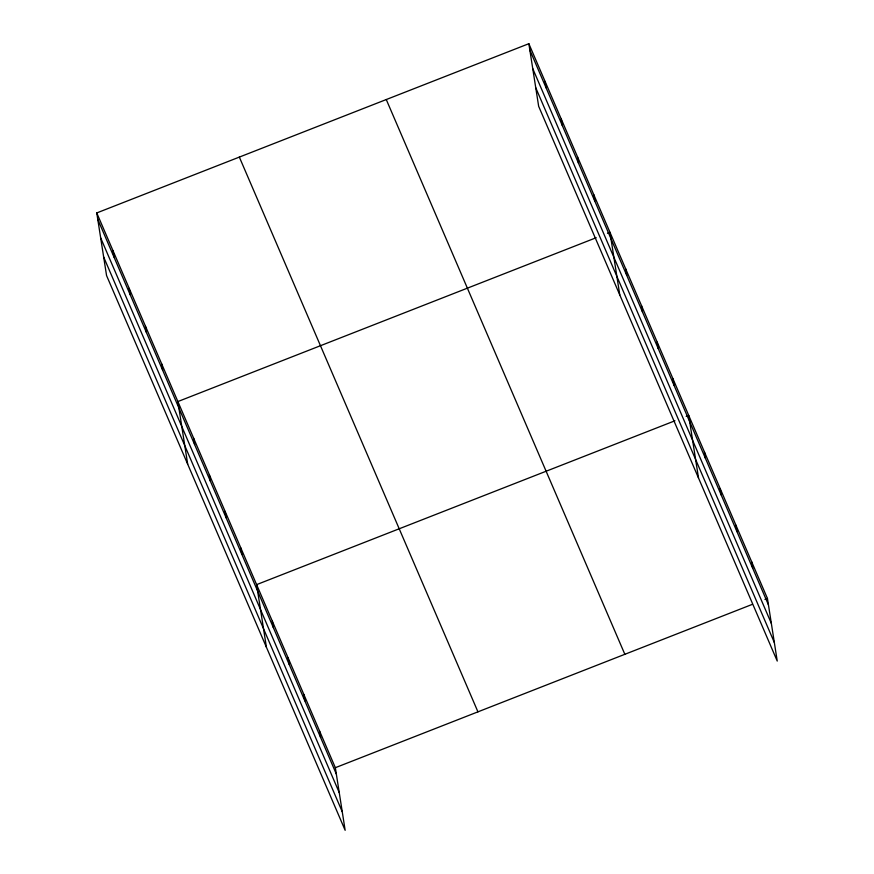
<?xml version="1.0" encoding="UTF-8"?>
<svg xmlns="http://www.w3.org/2000/svg" width="874" height="874" viewBox="0 0 874 874"><rect width="100%" height="100%" fill="white"/><g stroke="black" fill="none" stroke-linecap="round" stroke-linejoin="round"><path stroke-width="1.31" d="M96.763 212.939L335.343 767.7L345.154 830.3L106.562 275.55L96.763 212.939L528.846 43.7L767.438 598.45L777.237 661.061L538.657 106.3L528.846 43.7M596.21 237.706L177.881 401.559L187.681 464.16M607.463 233.292L609.965 232.32L619.775 294.92M674.947 420.776L256.617 584.63L266.417 647.23M686.199 416.363L688.701 415.379L698.512 477.991M335.343 767.7L752.427 604.327M764.936 599.433L767.438 598.45M529.852 50.08L768.432 604.83M532.758 68.631L771.338 623.391M535.751 87.75L774.331 642.499M386.264 99.549L624.844 654.298M239.345 157.091L477.936 711.84M97.757 219.33L336.348 774.08M100.663 237.881L339.254 792.631M103.656 257L342.247 811.749M751.695 561.84L752.689 568.22M735.941 525.23L736.946 531.611M720.198 488.61L721.192 494.99M704.455 452L705.449 458.38M672.958 378.77L673.952 385.15M657.204 342.16L658.209 348.54M641.461 305.539L642.466 311.92M625.718 268.93L626.713 275.31M593.741 194.596L594.746 200.976M577.517 156.872L578.522 163.252M561.294 119.148L562.299 125.528M545.07 81.424L546.075 87.804M319.6 731.079L320.594 737.459M303.857 694.469L304.851 700.85M288.103 657.86L289.108 664.24M272.36 621.239L273.354 627.619M240.863 548.009L241.869 554.4M225.121 511.399L226.115 517.779M209.378 474.79L210.372 481.17M193.624 438.169L194.629 444.56M161.657 363.835L162.651 370.215M145.434 326.111L146.428 332.491M129.21 288.387L130.204 294.767M112.986 250.663L113.981 257.043"/></g></svg>
